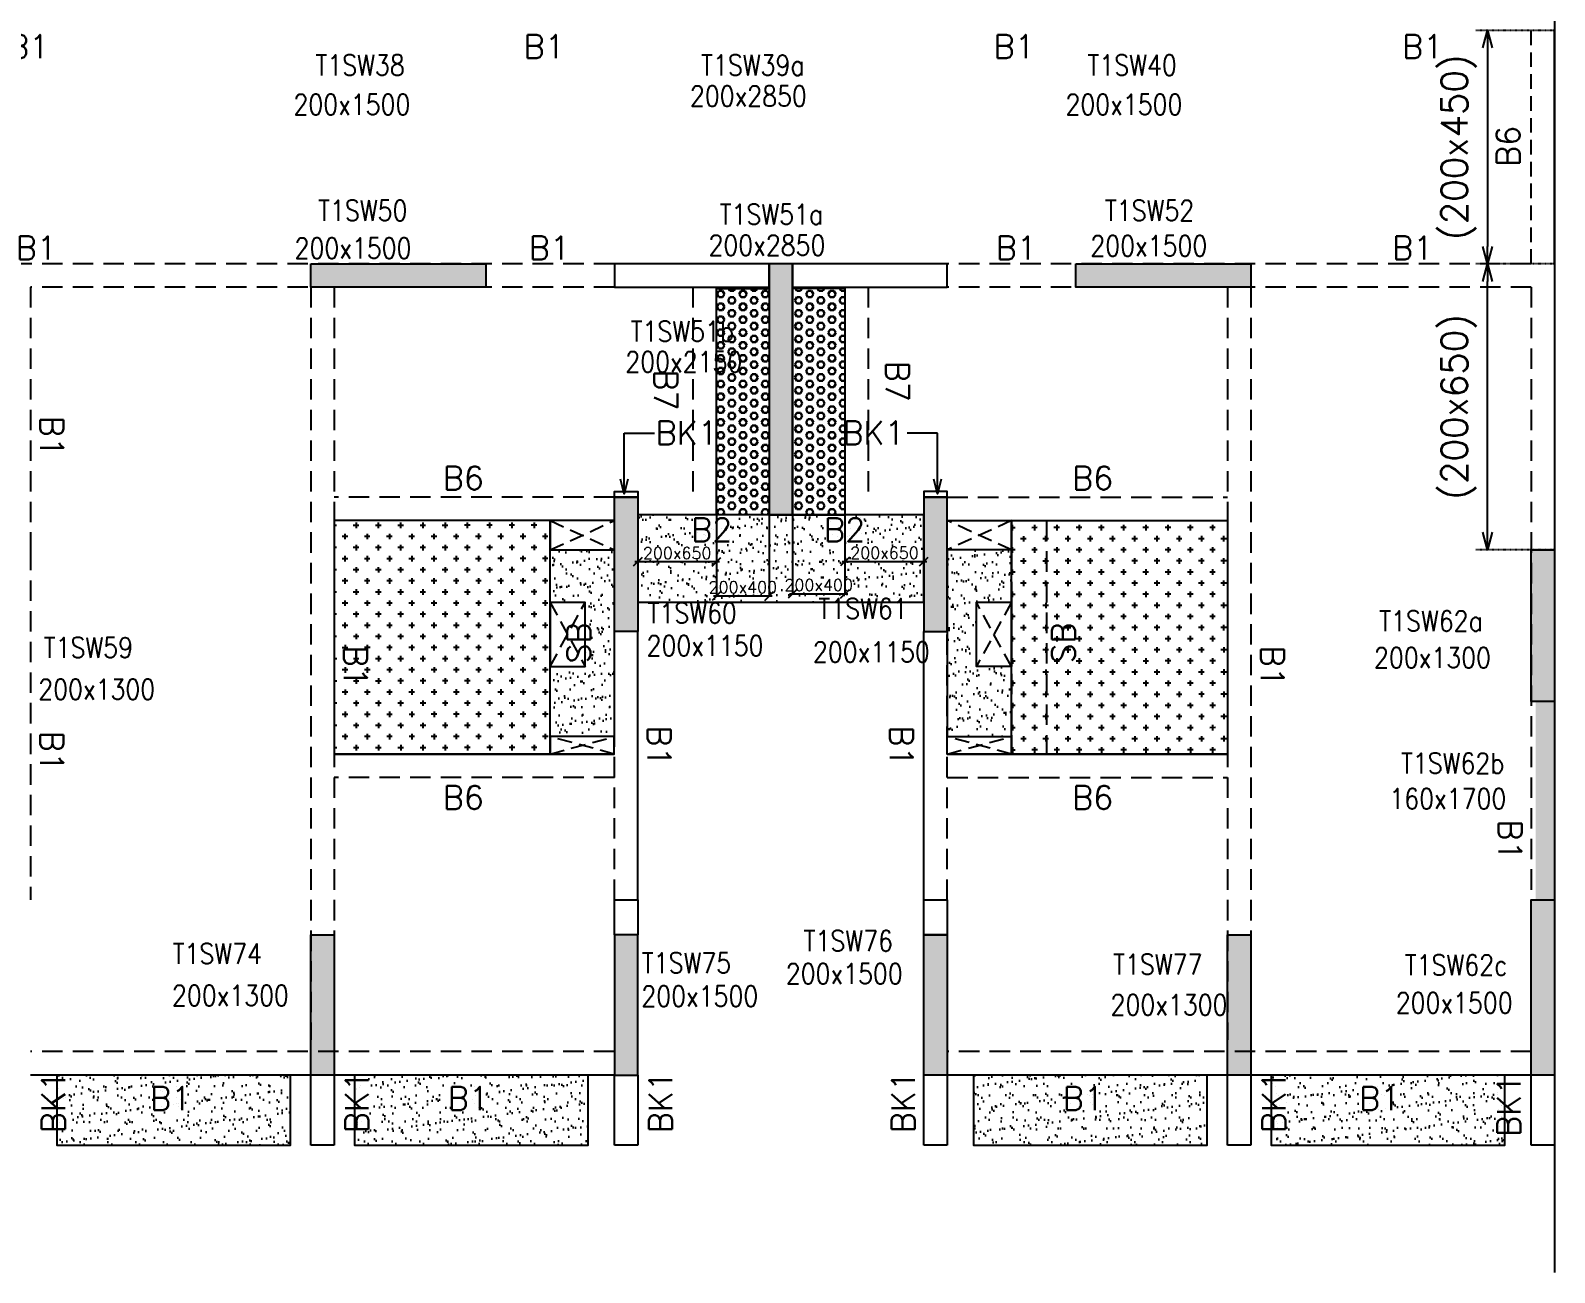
# Model space of a CAD drawing. Header units: millimetres. Extents: x 1078357 to 2594950, y -5122486 to -4636555.
# Drawn here: x 1614958 to 1628009, y -4670089 to -4659446 of the extents above; entities that cross this region are included whole.
import ezdxf

# ---------------------------------------------------------------- set-up
doc = ezdxf.new("R2010")
doc.units = ezdxf.units.MM
doc.header["$PDMODE"] = 35
for name, pattern in [('CONTINOUS', [0]), ('DOT', [0.25, 0, -0.25]), ('HIDDEN', [0.375, 0.25, -0.125]), ('New Retail block$0$CONTINOUS', [0])]:
    doc.linetypes.add(name, pattern=pattern)
doc.layers.get('0').update_dxf_attribs({"lineweight": 0})
doc.layers.get('Defpoints').update_dxf_attribs({"lineweight": 0})
for name, color, linetype, lineweight in [('A-_ANOTDIMA_D-', 6, 'Continuous', 13), ('COL. NO.', 30, 'Continuous', 25), ('COL. SIZE', 7, 'Continuous', 25), ('DIM', 9, 'Continuous', 25), ('HATCH', 8, 'Continuous', 30)]:
    doc.layers.add(name, color=color, linetype=linetype, lineweight=lineweight)
for name, color, linetype in [('B-200x325', 201, 'HIDDEN'), ('DROP SLAB', 8, 'Continuous'), ('EXPANSION JOINT', 10, 'HIDDEN'), ('NON STR. RCC WALL', 6, 'Continuous'), ('S-BEAM', 3, 'HIDDEN'), ('S-BEAM NO.', 6, 'Continuous'), ('S-COLUMN', 1, 'Continuous'), ('S-CUTOUT', 8, 'HIDDEN'), ('S-DIM', 2, 'Continuous'), ('S-SLAB-PROJECTION', 54, 'New Retail block$0$CONTINOUS'), ('SLAB FOLD', 8, 'Continuous')]:
    doc.layers.add(name, color=color, linetype=linetype)
doc.styles.add('Roman', font='romans')
doc.styles.add('ROMANS', font='romans.shx', dxfattribs={"width": 0.85})
doc.dimstyles.new('HARESH', dxfattribs={"dimtxt": 150, "dimasz": 75, "dimexe": 0, "dimexo": 0, "dimgap": 25, "dimtad": 1, "dimdec": 0, "dimdsep": 46, "dimtxsty": 'Roman', "dimblk": 'OBLIQUE', "dimcen": 225, "dimdle": 25, "dimclrd": 2, "dimclre": 2, "dimclrt": 7, "dimadec": 8, "dimazin": 1, "dimtfac": 1, "dimtdec": 0, "dimtmove": 0, "dimatfit": 0, "dimfxl": 1, "dimlwd": -1, "dimlwe": -1, "dimarcsym": 0})
pattern_1 = [(180, (488933.74, 213528.074), (-7e-15, -54.99261315), [31.75, -63.5]), (300, (488933.74, 213528.074), (47.625, 27.4963066), [31.75, -63.5]), (240, (488901.99, 213528.074), (47.625, -27.4963066), [31.75, -63.5])]

# ---------------------------------------------------------------- blocks, each defined once
blk = doc.blocks.new('_Oblique')
at = {"color": 0, "linetype": 'ByBlock', "lineweight": -2}
blk.add_line((-0.5, -0.5), (0.5, 0.5), dxfattribs=at)
blk = doc.blocks.new('*D1417')
at = {"layer": 'Defpoints', "color": 0, "ltscale": 700, "transparency": 16777216}
for p in [(1620833, -4663597, 0), (1621283, -4663597, 0), (1620833, -4664292)]:
    blk.add_point(p, dxfattribs=at)
at = {"layer": 'DIM', "color": 2, "ltscale": 700, "transparency": 16777216}
for p, q in [((1620833, -4663597), (1620833, -4664292)), ((1621283, -4663597), (1621283, -4664292)), ((1621308, -4664292), (1620808, -4664292))]:
    blk.add_line(p, q, dxfattribs=at)
at = {"layer": 'DIM', "color": 2, "ltscale": 700, "transparency": 16777216, "xscale": 75, "yscale": 75, "zscale": 75, "rotation": 180}
blk.add_blockref('_Oblique', (1620833, -4664292), dxfattribs=at)
at = {"layer": 'DIM', "color": 2, "ltscale": 700, "transparency": 16777216, "xscale": 75, "yscale": 75, "zscale": 75}
blk.add_blockref('_Oblique', (1621283, -4664292), dxfattribs=at)
at = {"layer": 'DIM', "color": 7, "ltscale": 700, "transparency": 16777216, "insert": (1621058, -4664217), "char_height": 150, "attachment_point": 5, "style": 'Roman'}
blk.add_mtext('{\\H0.666667x;200x400}', dxfattribs=at)
blk = doc.blocks.new('*D1418')
at = {"layer": 'Defpoints', "color": 0, "ltscale": 700, "transparency": 16777216}
for p in [(1620158, -4663597, 0), (1620833, -4663597, 0), (1620158, -4663999)]:
    blk.add_point(p, dxfattribs=at)
at = {"layer": 'DIM', "color": 2, "ltscale": 700, "transparency": 16777216}
for p, q in [((1620158, -4663597), (1620158, -4663999)), ((1620833, -4663597), (1620833, -4663999)), ((1620858, -4663999), (1620133, -4663999))]:
    blk.add_line(p, q, dxfattribs=at)
at = {"layer": 'DIM', "color": 2, "ltscale": 700, "transparency": 16777216, "xscale": 75, "yscale": 75, "zscale": 75, "rotation": 180}
blk.add_blockref('_Oblique', (1620158, -4663999), dxfattribs=at)
at = {"layer": 'DIM', "color": 2, "ltscale": 700, "transparency": 16777216, "xscale": 75, "yscale": 75, "zscale": 75}
blk.add_blockref('_Oblique', (1620833, -4663999), dxfattribs=at)
at = {"layer": 'DIM', "color": 7, "ltscale": 700, "transparency": 16777216, "insert": (1620496, -4663924), "char_height": 150, "attachment_point": 5, "style": 'Roman'}
blk.add_mtext('{\\H0.666667x;200x650}', dxfattribs=at)
blk = doc.blocks.new('*D1419')
at = {"layer": 'Defpoints', "color": 0, "ltscale": 700, "transparency": 16777216}
for p in [(1621483, -4663597, 0), (1621933, -4663597, 0), (1621933, -4664273)]:
    blk.add_point(p, dxfattribs=at)
at = {"layer": 'DIM', "color": 2, "ltscale": 700, "transparency": 16777216}
for p, q in [((1621483, -4663597), (1621483, -4664273)), ((1621933, -4663597), (1621933, -4664273)), ((1621458, -4664273), (1621958, -4664273))]:
    blk.add_line(p, q, dxfattribs=at)
at = {"layer": 'DIM', "color": 2, "ltscale": 700, "transparency": 16777216, "xscale": 75, "yscale": 75, "zscale": 75, "rotation": 180}
blk.add_blockref('_Oblique', (1621483, -4664273), dxfattribs=at)
at = {"layer": 'DIM', "color": 2, "ltscale": 700, "transparency": 16777216, "xscale": 75, "yscale": 75, "zscale": 75}
blk.add_blockref('_Oblique', (1621933, -4664273), dxfattribs=at)
at = {"layer": 'DIM', "color": 7, "ltscale": 700, "transparency": 16777216, "insert": (1621708, -4664198), "char_height": 150, "attachment_point": 5, "style": 'Roman'}
blk.add_mtext('{\\H0.666667x;200x400}', dxfattribs=at)
blk = doc.blocks.new('*D1420')
at = {"layer": 'Defpoints', "color": 0, "ltscale": 700, "transparency": 16777216}
for p in [(1621933, -4663597, 0), (1622608, -4663597, 0), (1622608, -4663997)]:
    blk.add_point(p, dxfattribs=at)
at = {"layer": 'DIM', "color": 2, "ltscale": 700, "transparency": 16777216}
for p, q in [((1621933, -4663597), (1621933, -4663997)), ((1622608, -4663597), (1622608, -4663997)), ((1621908, -4663997), (1622633, -4663997))]:
    blk.add_line(p, q, dxfattribs=at)
at = {"layer": 'DIM', "color": 2, "ltscale": 700, "transparency": 16777216, "xscale": 75, "yscale": 75, "zscale": 75, "rotation": 180}
blk.add_blockref('_Oblique', (1621933, -4663997), dxfattribs=at)
at = {"layer": 'DIM', "color": 2, "ltscale": 700, "transparency": 16777216, "xscale": 75, "yscale": 75, "zscale": 75}
blk.add_blockref('_Oblique', (1622608, -4663997), dxfattribs=at)
at = {"layer": 'DIM', "color": 7, "ltscale": 700, "transparency": 16777216, "insert": (1622271, -4663922), "char_height": 150, "attachment_point": 5, "style": 'Roman'}
blk.add_mtext('{\\H0.666667x;200x650}', dxfattribs=at)
blk = doc.blocks.new('_Open30')
at = {"color": 0, "linetype": 'ByBlock', "lineweight": -2}
for p, q in [((-1, 0.268), (0, 0)), ((0, 0), (-1, -0.268)), ((0, 0), (-1, 0))]:
    blk.add_line(p, q, dxfattribs=at)
blk = doc.blocks.new('*D1594')
at = {"layer": 'Defpoints', "color": 0, "linetype": 'CONTINOUS', "ltscale": 0.5, "transparency": 16777216}
for p in [(1627434, -4661446), (1628009, -4661446, 0), (1628009, -4663896, 0)]:
    blk.add_point(p, dxfattribs=at)
at = {"layer": 'S-DIM', "color": 2, "linetype": 'DOT', "ltscale": 0.5, "transparency": 16777216}
for p, q in [((1628009, -4661446), (1627334, -4661446)), ((1628009, -4663896), (1627334, -4663896))]:
    blk.add_line(p, q, dxfattribs=at)
at = {"layer": 'S-DIM', "color": 2, "linetype": 'CONTINOUS', "ltscale": 0.5, "transparency": 16777216}
blk.add_line((1627434, -4663746), (1627434, -4661596), dxfattribs=at)
at = {"layer": 'S-DIM', "color": 2, "linetype": 'CONTINOUS', "ltscale": 0.5, "transparency": 16777216, "xscale": 150, "yscale": 150, "zscale": 150}
for p, rotation in [((1627434, -4661446), 90), ((1627434, -4663896), 270)]:
    blk.add_blockref('_Open30', p, dxfattribs=dict(at, rotation=rotation))
at = {"layer": 'S-DIM', "color": 7, "linetype": 'CONTINOUS', "ltscale": 0.5, "transparency": 16777216, "insert": (1627188, -4662671), "char_height": 225, "attachment_point": 5, "rotation": 90, "style": 'Roman'}
blk.add_mtext('(200x650)', dxfattribs=at)
blk = doc.blocks.new('*D1595')
at = {"layer": 'Defpoints', "color": 0, "linetype": 'CONTINOUS', "ltscale": 0.5, "transparency": 16777216}
for p in [(1628009, -4659446, 0), (1627434, -4661446), (1628009, -4661446, 0)]:
    blk.add_point(p, dxfattribs=at)
at = {"layer": 'S-DIM', "color": 2, "linetype": 'DOT', "ltscale": 0.5, "transparency": 16777216}
for p, q in [((1628009, -4659446), (1627334, -4659446)), ((1628009, -4661446), (1627334, -4661446))]:
    blk.add_line(p, q, dxfattribs=at)
at = {"layer": 'S-DIM', "color": 2, "linetype": 'CONTINOUS', "ltscale": 0.5, "transparency": 16777216}
blk.add_line((1627434, -4659596), (1627434, -4661296), dxfattribs=at)
at = {"layer": 'S-DIM', "color": 2, "linetype": 'CONTINOUS', "ltscale": 0.5, "transparency": 16777216, "xscale": 150, "yscale": 150, "zscale": 150}
for p, rotation in [((1627434, -4659446), 90), ((1627434, -4661446), 270)]:
    blk.add_blockref('_Open30', p, dxfattribs=dict(at, rotation=rotation))
at = {"layer": 'S-DIM', "color": 7, "linetype": 'CONTINOUS', "ltscale": 0.5, "transparency": 16777216, "insert": (1627188, -4660446), "char_height": 225, "attachment_point": 5, "rotation": 90, "style": 'Roman'}
blk.add_mtext('(200x450)', dxfattribs=at)
blk = doc.blocks.new('G$CD63B60BD')
at = {"layer": 'COL. NO.', "linetype": 'Continuous', "style": 'ROMANS', "width": 0.85}
for s, p in [('T1SW38', (33940, 8565, -320)), ('T1SW39a', (37242, 8565, -320)), ('T1SW40', (40551, 8565, -320)), ('T1SW50', (33963, 7320, -320)), ('T1SW51a', (37401, 7287, -320)), ('T1SW52', (40700, 7320, -320)), ('T1SW51b', (36639, 6284, -320)), ('T1SW60', (36784, 3871, -320)), ('T1SW61', (38246, 3908, -320)), ('T1SW62a', (43049, 3802, -320)), ('T1SW59', (31613, 3575, -320)), ('T1SW62b', (43235, 2584, -320)), ('T1SW76', (38120, 1062, -320)), ('T1SW74', (32717, 952, -320)), ('T1SW75', (36735, 873, -320)), ('T1SW77', (40770, 861, -320)), ('T1SW62c', (43268, 854, -323))]:
    blk.add_text(s, height=175, dxfattribs=at).set_placement(p)
at = {"layer": 'COL. SIZE', "linetype": 'Continuous', "style": 'ROMANS', "width": 0.85}
for s, p in [('200x1500', (33752, 8228, -320)), ('200x2850', (37147, 8300, -320)), ('200x1500', (40363, 8228, -320)), ('200x2850', (37306, 7022, -320)), ('200x1500', (40576, 7017, -320)), ('200x1500', (33762, 6997, -320)), ('200x2150', (36594, 6023, -320)), ('200x1150', (36776, 3591, -320)), ('200x1150', (38200, 3537, -320)), ('200x1300', (43005, 3488, -320)), ('200x1300', (31567, 3217, -320)), ('160x1700', (43136, 2280, -320)), ('200x1500', (37968, 780, -320)), ('200x1300', (32712, 594, -320)), ('200x1500', (36731, 588, -320)), ('200x1300', (40749, 514, -320)), ('200x1500', (43191, 531, -323))]:
    blk.add_text(s, height=175, dxfattribs=at).set_placement(p)

msp = doc.modelspace()

# ---------------------------------------------------------------- hatches: boundary and pattern name
at = {"layer": 'DROP SLAB'}
h = msp.add_hatch(dxfattribs=at)
h.set_pattern_fill('CROSS', color=8, scale=15, angle=0.03079)
h.set_pattern_definition([(180.03079016, (-8264306.73, 37489325.415), (-95.19879988, -95.30117261), [47.625, -142.875]), (270.03079016, (-8264330.55, 37489349.215), (95.30117261, -95.19879988), [47.625, -142.875])])
h.paths.add_polyline_path([(1619408.2, -4663646.2), (1617558.3, -4663646.2), (1617558.3, -4665646), (1619408.2, -4665646)])
h = msp.add_hatch(dxfattribs=at)
h.set_pattern_fill('CROSS', color=8, scale=15, angle=0.03079)
h.set_pattern_definition([(180.03079016, (-7167082.01, 32805306.23), (-95.19879988, -95.30117261), [47.625, -142.875]), (270.03079016, (-7167105.84, 32805330.03), (95.30117261, -95.19879988), [47.625, -142.875])])
h.paths.add_polyline_path([(1623358.2, -4663646.2), (1625208.3, -4663646.2), (1625208.3, -4665646), (1623358.2, -4665646)])
at = {"layer": 'HATCH', "ltscale": 1000}
h = msp.add_hatch(dxfattribs=at)
h.set_pattern_fill('HEX', color=8, scale=10, angle=180)
h.set_pattern_definition(pattern_1)
h.paths.add_polyline_path([(1621283.5, -4661656.7), (1620833.4, -4661656.7), (1620833.4, -4663596.1), (1621283.5, -4663596.1)])
h = msp.add_hatch(dxfattribs=at)
h.set_pattern_fill('HEX', color=8, scale=10, angle=180)
h.set_pattern_definition(pattern_1)
h.paths.add_polyline_path([(1621483.8, -4661656.7), (1621933.8, -4661656.7), (1621933.8, -4663596.1), (1621483.8, -4663596.1)])
at = {"layer": 'HATCH'}
h = msp.add_hatch(dxfattribs=at)
h.set_pattern_fill('AR-SAND', color=8, scale=3, angle=179.97015)
h.set_pattern_definition([(37.47015413, (-3464274.46, 18703112.48), (-4.72361136, 146.8264517), [0, -115.824, 0, -129.54, 0, -123.825]), (7.4701541, (-3464274.46, 18703112.48), (134.9689868, 214.9772528), [0, -62.484, 0, -104.394, 0, -40.005]), (327.4701541, (-3464368.18, 18703112.53), (237.2979035, 0.3075449), [0, -38.1, 0, -137.16, 0, -179.07]), (317.4701541, (-3464368.18, 18703112.53), (229.1017424, 66.759465), [0, -19.05, 0, -89.916, 0, -102.87])])
h.paths.add_polyline_path([(1622608.5, -4663596.1), (1620158.5, -4663596.1), (1620158.5, -4664196.1), (1622608.5, -4664196.1)])
h = msp.add_hatch(dxfattribs=at)
h.set_pattern_fill('AR-SAND', color=8, scale=3, angle=179.97015)
h.set_pattern_definition([(37.47015413, (-3464274.37, 18703112.48), (-4.72361136, 146.8264517), [0, -115.824, 0, -129.54, 0, -123.825]), (7.4701541, (-3464274.37, 18703112.48), (134.9689868, 214.9772528), [0, -62.484, 0, -104.394, 0, -40.005]), (327.4701541, (-3464368.1, 18703112.53), (237.2979035, 0.3075449), [0, -38.1, 0, -137.16, 0, -179.07]), (317.4701541, (-3464368.1, 18703112.53), (229.1017424, 66.759465), [0, -19.05, 0, -89.916, 0, -102.87])])
h.paths.add_polyline_path([(1622608.6, -4663596.1), (1620158.6, -4663596.1), (1620158.6, -4664346.1), (1622608.6, -4664346.1)])
h = msp.add_hatch(dxfattribs=at)
h.set_pattern_fill('AR-SAND', color=8, scale=3, angle=359.97015)
h.set_pattern_definition([(37.47015413, (-4585435.56, 23611079.41), (-4.72361136, 146.8264517), [0, -115.824, 0, -129.54, 0, -123.825]), (7.4701541, (-4585435.56, 23611079.41), (134.9689868, 214.9772528), [0, -62.484, 0, -104.394, 0, -40.005]), (327.47015413, (-4585529.28, 23611079.46), (237.29790347, 0.3075449), [0, -38.1, 0, -137.16, 0, -179.07]), (317.4701541, (-4585529.28, 23611079.46), (229.1017424, 66.759465), [0, -19.05, 0, -89.916, 0, -102.87])])
h.paths.add_polyline_path([(1619957.6, -4665496.2), (1619407.6, -4665496.2), (1619407.6, -4664896.1), (1619707.5, -4664896.1), (1619707.5, -4664346.2), (1619407.6, -4664346.2), (1619407.6, -4663896.2), (1619957.5, -4663896.2)])
h = msp.add_hatch(dxfattribs=at)
h.set_pattern_fill('AR-SAND', color=8, scale=3, angle=180.02985)
h.set_pattern_definition([(37.47015413, (-4585434.78, 23611079.34), (-4.72361136, 146.8264517), [0, -115.824, 0, -129.54, 0, -123.825]), (7.4701541, (-4585434.78, 23611079.34), (134.9689868, 214.9772528), [0, -62.484, 0, -104.394, 0, -40.005]), (327.47015413, (-4585528.51, 23611079.39), (237.29790347, 0.3075449), [0, -38.1, 0, -137.16, 0, -179.07]), (317.4701541, (-4585528.5, 23611079.39), (229.1017424, 66.759465), [0, -19.05, 0, -89.916, 0, -102.87])])
h.paths.add_polyline_path([(1622808.3, -4665496.1), (1623358.3, -4665496.1), (1623358.3, -4664896.1), (1623058.3, -4664896.1), (1623058.3, -4664346.1), (1623358.3, -4664346.2), (1623358.3, -4663896.1), (1622808.3, -4663896.1)])
h = msp.add_hatch(dxfattribs=at)
h.set_pattern_fill('AR-SAND', color=8, scale=3, angle=179.97015)
h.set_pattern_definition([(37.47015413, (-3462949.46, 18703112.49), (-4.72361136, 146.8264517), [0, -115.824, 0, -129.54, 0, -123.825]), (7.4701541, (-3462949.46, 18703112.49), (134.9689868, 214.9772528), [0, -62.484, 0, -104.394, 0, -40.005]), (327.4701541, (-3463043.18, 18703112.54), (237.2979035, 0.3075449), [0, -38.1, 0, -137.16, 0, -179.07]), (317.4701541, (-3463043.18, 18703112.54), (229.1017424, 66.759465), [0, -19.05, 0, -89.916, 0, -102.87])])
h.paths.add_polyline_path([(1617183.5, -4668396.1), (1615183.5, -4668396.1), (1615183.5, -4668996.1), (1617183.5, -4668996.1)])
h = msp.add_hatch(dxfattribs=at)
h.set_pattern_fill('AR-SAND', color=8, scale=3, angle=179.97015)
h.set_pattern_definition([(37.47015413, (-3465499.46, 18703112.49), (-4.72361136, 146.8264517), [0, -115.824, 0, -129.54, 0, -123.825]), (7.4701541, (-3465499.46, 18703112.49), (134.9689868, 214.9772528), [0, -62.484, 0, -104.394, 0, -40.005]), (327.4701541, (-3465593.18, 18703112.54), (237.2979035, 0.3075449), [0, -38.1, 0, -137.16, 0, -179.07]), (317.4701541, (-3465593.18, 18703112.54), (229.1017424, 66.759465), [0, -19.05, 0, -89.916, 0, -102.87])])
h.paths.add_polyline_path([(1619733.5, -4668396.1), (1617733.5, -4668396.1), (1617733.5, -4668996.1), (1619733.5, -4668996.1)])
h = msp.add_hatch(dxfattribs=at)
h.set_pattern_fill('AR-SAND', color=8, scale=3, angle=179.97015)
h.set_pattern_definition([(37.47015413, (-3470799.46, 18703112.49), (-4.72361136, 146.8264517), [0, -115.824, 0, -129.54, 0, -123.825]), (7.4701541, (-3470799.46, 18703112.49), (134.9689868, 214.9772528), [0, -62.484, 0, -104.394, 0, -40.005]), (327.4701541, (-3470893.18, 18703112.54), (237.2979035, 0.3075449), [0, -38.1, 0, -137.16, 0, -179.07]), (317.4701541, (-3470893.18, 18703112.54), (229.1017424, 66.759465), [0, -19.05, 0, -89.916, 0, -102.87])])
h.paths.add_polyline_path([(1625033.5, -4668396.1), (1623033.5, -4668396.1), (1623033.5, -4668996.1), (1625033.5, -4668996.1)])
h = msp.add_hatch(dxfattribs=at)
h.set_pattern_fill('AR-SAND', color=8, scale=3, angle=179.97015)
h.set_pattern_definition([(37.47015413, (-3473349.46, 18703112.49), (-4.72361136, 146.8264517), [0, -115.824, 0, -129.54, 0, -123.825]), (7.4701541, (-3473349.46, 18703112.49), (134.9689868, 214.9772528), [0, -62.484, 0, -104.394, 0, -40.005]), (327.4701541, (-3473443.18, 18703112.54), (237.2979035, 0.3075449), [0, -38.1, 0, -137.16, 0, -179.07]), (317.4701541, (-3473443.18, 18703112.54), (229.1017424, 66.759465), [0, -19.05, 0, -89.916, 0, -102.87])])
h.paths.add_polyline_path([(1627583.5, -4668396.1), (1625583.5, -4668396.1), (1625583.5, -4668996.1), (1627583.5, -4668996.1)])
at = {"layer": 'S-COLUMN', "lineweight": 25}
h = msp.add_hatch(color=1, dxfattribs=at)
h.dxf.hatch_style = 1
h.paths.add_polyline_path([(1617358.3, -4661446.1), (1618858.3, -4661446.1), (1618858.3, -4661646.1), (1617358.3, -4661646.1)])
h = msp.add_hatch(color=1, dxfattribs=at)
h.dxf.hatch_style = 1
h.paths.add_polyline_path([(1621283.3, -4663596.1), (1621483.3, -4663596.1), (1621483.3, -4661446.1), (1621283.3, -4661446.1)])
h = msp.add_hatch(color=1, dxfattribs=at)
h.dxf.hatch_style = 1
h.paths.add_polyline_path([(1623908.3, -4661446.1), (1625408.3, -4661446.1), (1625408.3, -4661646.1), (1623908.3, -4661646.1)])
at = {"layer": 'S-COLUMN', "lineweight": 25, "extrusion": (-1.00316e-06, -1.91639e-11, 1)}
h = msp.add_hatch(color=1, dxfattribs=at)
h.dxf.hatch_style = 1
h.paths.add_polyline_path([(1619958.3, -4663446.1), (1620158.3, -4663446.1), (1620158.3, -4664596.1), (1619958.3, -4664596.1)])
at = {"layer": 'S-COLUMN', "lineweight": 25}
h = msp.add_hatch(color=1, dxfattribs=at)
h.dxf.hatch_style = 1
h.paths.add_polyline_path([(1622808.3, -4663446.2), (1622608.3, -4663446.2), (1622608.3, -4664596.2), (1622808.3, -4664596.2)])
h = msp.add_hatch(color=1, dxfattribs=at)
h.dxf.hatch_style = 1
h.paths.add_polyline_path([(1627808.3, -4663896.1), (1628008.3, -4663896.1), (1628008.3, -4665196.1), (1627808.3, -4665196.1)])
at = {"layer": 'S-COLUMN', "lineweight": 25, "extrusion": (1.00316e-06, -2.11765e-11, 1)}
h = msp.add_hatch(color=1, dxfattribs=at)
h.dxf.hatch_style = 1
h.paths.add_polyline_path([(1628008.3, -4666896.2), (1627848.3, -4666896.2), (1627848.3, -4665196.1), (1628008.3, -4665196.1)])
at = {"layer": 'S-COLUMN', "lineweight": 25}
h = msp.add_hatch(color=1, dxfattribs=at)
h.dxf.hatch_style = 1
h.paths.add_polyline_path([(1628008.3, -4668396.2), (1627808.3, -4668396.2), (1627808.3, -4666896.1), (1628008.3, -4666896.1)])
h = msp.add_hatch(color=1, dxfattribs=at)
h.dxf.hatch_style = 1
h.paths.add_polyline_path([(1617558.3, -4667196.1), (1617558.3, -4668396.1), (1617358.3, -4668396.1), (1617358.3, -4667196.1)])
at = {"layer": 'S-COLUMN', "lineweight": 25, "extrusion": (-1.00316e-06, -1.91639e-11, 1)}
h = msp.add_hatch(color=1, dxfattribs=at)
h.dxf.hatch_style = 1
h.paths.add_polyline_path([(1619958.3, -4668396.1), (1620158.3, -4668396.1), (1620158.3, -4667196.1), (1619958.3, -4667196.1)])
at = {"layer": 'S-COLUMN', "lineweight": 25}
h = msp.add_hatch(color=1, dxfattribs=at)
h.dxf.hatch_style = 1
h.paths.add_polyline_path([(1622808.3, -4667196.1), (1622808.3, -4668396.2), (1622608.3, -4668396.2), (1622608.3, -4667196.1)])
h = msp.add_hatch(color=1, dxfattribs=at)
h.dxf.hatch_style = 1
h.paths.add_polyline_path([(1625408.3, -4667196.1), (1625408.3, -4668396.2), (1625208.3, -4668396.2), (1625208.3, -4667196.1)])

# ---------------------------------------------------------------- linework, layer by layer
at = {"layer": 'DROP SLAB', "color": 3, "linetype": 'CONTINOUS', "ltscale": 500, "elevation": 0}
for points in [[(1619408.2, -4663646.2), (1617558.3, -4663646.2), (1617558.3, -4665646), (1619408.2, -4665646)], [(1619408.3, -4663896.1), (1619958.1, -4663896.1), (1619958.1, -4663646.1), (1619408.3, -4663646.1)], [(1623358.3, -4663896.1), (1622808.5, -4663896.1), (1622808.5, -4663646.1), (1623358.3, -4663646.1)], [(1623358.2, -4663646.2), (1625208.3, -4663646.2), (1625208.3, -4665646), (1623358.2, -4665646)], [(1619408.2, -4664896.2), (1619708.2, -4664896.2), (1619708.2, -4664346.2), (1619408.2, -4664346.2)], [(1623358.3, -4664896.1), (1623058.3, -4664896.1), (1623058.3, -4664346.1), (1623358.3, -4664346.1)], [(1619407.8, -4665645.9), (1619957.8, -4665645.9), (1619957.8, -4665496.1), (1619407.8, -4665496.1)], [(1623358.3, -4665645.9), (1622808.3, -4665645.9), (1622808.3, -4665496.1), (1623358.3, -4665496.1)]]:
    msp.add_lwpolyline(points, close=True, dxfattribs=at)
at = {"layer": 'EXPANSION JOINT'}
msp.add_line((1628008.5, -4649756.1, 0), (1628008.5, -4670088.7, 0), dxfattribs=at)
msp.add_line((1628008.5, -4649756.1, 0), (1628008.5, -4670088.7, 0), dxfattribs=at)
at = {"layer": 'NON STR. RCC WALL', "elevation": 0}
for points in [[(1621283.3, -4661446.7), (1619958.3, -4661446.4), (1619958.3, -4661645.9), (1621283.3, -4661646.2)], [(1622808.3, -4661446.7), (1621483.3, -4661446.4), (1621483.3, -4661645.9), (1622808.3, -4661646.2)], [(1620158.2, -4666896.1), (1620158.2, -4667196.1), (1619958.3, -4667196.1), (1619958.3, -4666896.1)], [(1622808.2, -4666896.1), (1622808.2, -4667196.1), (1622608.3, -4667196.1), (1622608.3, -4666896.1)]]:
    msp.add_lwpolyline(points, close=True, dxfattribs=at)
at = {"layer": 'S-BEAM', "linetype": 'HIDDEN', "ltscale": 500}
msp.add_line((1627808.5, -4661446.2, 0), (1627808.5, -4659446, 0), dxfattribs=at)
at = {"layer": 'S-BEAM', "linetype": 'Continuous', "ltscale": 500}
msp.add_line((1628008.5, -4661446.1, 0), (1628008.5, -4659446.1, 0), dxfattribs=at)
at = {"layer": 'S-BEAM', "linetype": 'HIDDEN', "ltscale": 700}
for p, q in [((1619958.5, -4661446.2, 0), (1609101.9, -4661446.2, 0)), ((1627808.5, -4661446.2, 0), (1622808.5, -4661446.2, 0)), ((1614958.5, -4661646.2, 0), (1614958.5, -4663896.1, 0)), ((1619958.5, -4661646.2, 0), (1614958.5, -4661646.2, 0)), ((1617358.5, -4661646.2, 0), (1617358.5, -4668096.1, 0)), ((1617558.5, -4661646.2, 0), (1617558.5, -4668096.1, 0)), ((1627808.5, -4661646.2, 0), (1622808.5, -4661646.2, 0)), ((1625208.5, -4661646.2, 0), (1625208.5, -4668096.1, 0)), ((1625408.5, -4661646.2, 0), (1625408.5, -4668096.1, 0)), ((1627808.5, -4661646.2, 0), (1627808.5, -4666896.1, 0)), ((1623358.3, -4663646.4, 0), (1623358.3, -4665646.2, 0)), ((1623658.3, -4663646.4, 0), (1623658.3, -4665646.2, 0)), ((1614958.5, -4663896.1, 0), (1614958.5, -4666896.1, 0)), ((1619958.5, -4666896.1, 0), (1619958.5, -4664596.1, 0)), ((1622808.5, -4666896.1, 0), (1622808.5, -4664596.1, 0)), ((1619958.5, -4668196.1, 0), (1614958.5, -4668196.1, 0)), ((1627808.5, -4668196.1, 0), (1622808.5, -4668196.1, 0))]:
    msp.add_line(p, q, dxfattribs=at)
at = {"layer": 'S-BEAM', "linetype": 'CONTINOUS', "ltscale": 700}
for p, q in [((1628008.5, -4661446.2, 0), (1628008.5, -4666896.1, 0)), ((1620158.5, -4666896.1, 0), (1620158.5, -4664596.1, 0)), ((1622608.5, -4666896.1, 0), (1622608.5, -4664596.1, 0)), ((1619958.5, -4668396.1, 0), (1614958.5, -4668396.1, 0)), ((1617358.3, -4668996.1, 0), (1617358.3, -4668396.1, 0)), ((1617558.3, -4668396.1, 0), (1617558.3, -4668996.1, 0)), ((1619958.3, -4668996.1, 0), (1619958.3, -4668396.1, 0)), ((1620158.3, -4668396.1, 0), (1620158.3, -4668996.1, 0)), ((1622608.3, -4668996.1, 0), (1622608.3, -4668396.1, 0)), ((1622808.3, -4668396.1, 0), (1622808.3, -4668996.1, 0)), ((1627808.5, -4668396.1, 0), (1622808.5, -4668396.1, 0)), ((1625208.3, -4668996.1, 0), (1625208.3, -4668396.1, 0)), ((1625408.3, -4668396.1, 0), (1625408.3, -4668996.1, 0)), ((1627808.3, -4668996.1, 0), (1627808.3, -4668396.1, 0)), ((1628008.3, -4668396.1, 0), (1628008.3, -4668996.1, 0)), ((1617558.3, -4668996.1, 0), (1617358.3, -4668996.1, 0)), ((1620158.3, -4668996.1, 0), (1619958.3, -4668996.1, 0)), ((1622808.3, -4668996.1, 0), (1622608.3, -4668996.1, 0)), ((1625408.3, -4668996.1, 0), (1625208.3, -4668996.1, 0)), ((1628008.3, -4668996.1, 0), (1627808.3, -4668996.1, 0))]:
    msp.add_line(p, q, dxfattribs=at)
at = {"layer": 'S-BEAM', "ltscale": 700}
for p, q in [((1620633.3, -4663396.2, 0), (1620633.3, -4661646.2, 0)), ((1622133.6, -4663396.2, 0), (1622133.6, -4661646.2, 0)), ((1619958.3, -4663446.1, 0), (1617558.5, -4663446.2, 0)), ((1622808.6, -4663446.2, 0), (1625208.4, -4663446.2, 0)), ((1619958.5, -4665845.9, 0), (1617558.5, -4665846, 0)), ((1622808.4, -4665846, 0), (1625208.4, -4665846, 0))]:
    msp.add_line(p, q, dxfattribs=at)
at = {"layer": 'S-BEAM', "linetype": 'Continuous', "ltscale": 700}
for p, q in [((1620833.3, -4663396.2, 0), (1620833.3, -4661656.9, 0)), ((1621933.6, -4663396.2, 0), (1621933.6, -4661656.9, 0)), ((1619958.3, -4663646.1, 0), (1617558.5, -4663646.2, 0)), ((1622808.6, -4663646.2, 0), (1625208.4, -4663646.2, 0)), ((1619958.5, -4665645.9, 0), (1617558.5, -4665646, 0)), ((1622808.4, -4665646, 0), (1625208.4, -4665646, 0))]:
    msp.add_line(p, q, dxfattribs=at)
at = {"layer": 'S-BEAM', "linetype": 'Continuous', "ltscale": 700, "elevation": 0}
for points in [[(1620158.6, -4663446.2), (1619958.6, -4663446.2), (1619958.6, -4663396), (1620158.6, -4663396)], [(1622608.5, -4663446.2), (1622808.6, -4663446.2), (1622808.6, -4663396), (1622608.5, -4663396)]]:
    msp.add_lwpolyline(points, close=True, dxfattribs=at)
at = {"layer": 'S-COLUMN', "color": 1, "lineweight": 25, "elevation": 0}
for points in [[(1617358.3, -4661446.1), (1618858.3, -4661446.1), (1618858.3, -4661646.1), (1617358.3, -4661646.1)], [(1621283.3, -4663596.1), (1621483.3, -4663596.1), (1621483.3, -4661446.1), (1621283.3, -4661446.1)], [(1623908.3, -4661446.1), (1625408.3, -4661446.1), (1625408.3, -4661646.1), (1623908.3, -4661646.1)], [(1622808.3, -4663446.2), (1622608.3, -4663446.2), (1622608.3, -4664596.2), (1622808.3, -4664596.2)], [(1627808.3, -4663896.1), (1628008.3, -4663896.1), (1628008.3, -4665196.1), (1627808.3, -4665196.1)], [(1628008.3, -4668396.2), (1627808.3, -4668396.2), (1627808.3, -4666896.1), (1628008.3, -4666896.1)], [(1617358.3, -4667196.1), (1617558.3, -4667196.1), (1617558.3, -4668396.1), (1617358.3, -4668396.1)], [(1622808.3, -4668396.2), (1622608.3, -4668396.2), (1622608.3, -4667196.1), (1622808.3, -4667196.1)], [(1625208.3, -4667196.3), (1625408.3, -4667196.3), (1625408.3, -4668396.2), (1625208.3, -4668396.2)]]:
    msp.add_lwpolyline(points, close=True, dxfattribs=at)
at = {"layer": 'S-COLUMN', "color": 1, "lineweight": 25, "extrusion": (-1.00316e-06, -1.91639e-11, 1), "elevation": -1.6}
for points in [[(1619958.3, -4663446.1), (1620158.3, -4663446.1), (1620158.3, -4664596.1), (1619958.3, -4664596.1)], [(1619958.3, -4668396.1), (1620158.3, -4668396.1), (1620158.3, -4667196.1), (1619958.3, -4667196.1)]]:
    msp.add_lwpolyline(points, close=True, dxfattribs=at)
at = {"layer": 'S-CUTOUT', "ltscale": 500}
for p, q in [((1619408.3, -4663896.1), (1619958.1, -4663646.1, 0)), ((1619408.3, -4663646.1, 0), (1619958.3, -4663896.1)), ((1623358.3, -4663646.1, 0), (1622808.3, -4663896.1)), ((1623358.3, -4663896.1), (1622808.5, -4663646.1, 0)), ((1619408.1, -4664896.2, 0), (1619708.2, -4664346.2, 0)), ((1619408.1, -4664346.2, 0), (1619708.2, -4664896.2, 0)), ((1623358.3, -4664896.1), (1623058.3, -4664346.1)), ((1623358.3, -4664346.1), (1623058.3, -4664896.1)), ((1619957.8, -4665646.1, 0), (1619407.8, -4665496.1, 0)), ((1619408.7, -4665645.9, 0), (1619957.8, -4665496.1, 0)), ((1623357.5, -4665645.9, 0), (1622808.3, -4665496.1, 0)), ((1622808.3, -4665646.1), (1623358.3, -4665496.1, 0))]:
    msp.add_line(p, q, dxfattribs=at)
at = {"layer": 'S-SLAB-PROJECTION', "elevation": 0}
for points in [[(1622608.6, -4663596.1), (1620158.6, -4663596.1), (1620158.6, -4664346.1), (1622608.6, -4664346.1)], [(1617183.5, -4668396.1), (1615183.5, -4668396.1), (1615183.5, -4668996.1), (1617183.5, -4668996.1)], [(1619733.5, -4668396.1), (1617733.5, -4668396.1), (1617733.5, -4668996.1), (1619733.5, -4668996.1)], [(1625033.5, -4668396.1), (1623033.5, -4668396.1), (1623033.5, -4668996.1), (1625033.5, -4668996.1)], [(1627583.5, -4668396.1), (1625583.5, -4668396.1), (1625583.5, -4668996.1), (1627583.5, -4668996.1)]]:
    msp.add_lwpolyline(points, close=True, dxfattribs=at)
at = {"layer": 'SLAB FOLD', "color": 8, "ltscale": 1000, "elevation": 0}
for points in [[(1620833.3, -4661656.7), (1621283.3, -4661656.7), (1621283.3, -4663596), (1620833.3, -4663596)], [(1621933.6, -4661656.7), (1621483.5, -4661656.7), (1621483.5, -4663596), (1621933.6, -4663596)]]:
    msp.add_lwpolyline(points, close=True, dxfattribs=at)
for points in [[(1619957.6, -4665496.2), (1619407.6, -4665496.2), (1619407.6, -4664896.1), (1619707.5, -4664896.1), (1619707.5, -4664346.2), (1619407.6, -4664346.2), (1619407.6, -4663896.2), (1619957.5, -4663896.2), (1619957.6, -4665496.2)], [(1622808.3, -4665496.1), (1623358.3, -4665496.1), (1623358.3, -4664896.1), (1623058.3, -4664896.1), (1623058.3, -4664346.1), (1623358.3, -4664346.2), (1623358.3, -4663896.1), (1622808.3, -4663896.1), (1622808.3, -4665496.1)]]:
    msp.add_lwpolyline(points, dxfattribs=at)

# ---------------------------------------------------------------- block references
at = {"layer": 'A-_ANOTDIMA_D-', "color": 2, "ltscale": 700}
msp.add_blockref('G$CD63B60BD', (1583458.3, -4668396.1, 0), dxfattribs=at)

# ---------------------------------------------------------------- texts
at = {"layer": 'B-200x325', "linetype": 'Continuous', "ltscale": 700, "style": 'ROMANS'}
for rotation, p in [(359.99945, (1618488.9, -4663380.9, -2.7)), (0.00134, (1623877.9, -4663381, -2.7)), (359.99945, (1618488.9, -4666118.1, -2.7)), (0.00134, (1623878, -4666118.1, -2.7))]:
    msp.add_text('B6', height=200, rotation=rotation, dxfattribs=at).set_placement(p)
at = {"layer": 'S-BEAM NO.', "linetype": 'HIDDEN', "ltscale": 500, "style": 'ROMANS'}
for s, rotation, p in [('B1', 359.99906, (1614766, -4659683.2, -2.7)), ('B1', 359.99906, (1619181.4, -4659683.3, -2.7)), ('B1', 359.99906, (1623205.9, -4659683.3, -2.7)), ('B1', 359.99906, (1626704.4, -4659683.3, -2.7)), ('B6', 90, (1627711.9, -4660615.9, -2.7)), ('B1', 0.00094, (1614833, -4661408.9, -2.7)), ('B1', 0.00094, (1619226.9, -4661408.9, -2.7)), ('B1', 0.00094, (1623224.6, -4661408.9, -2.7)), ('B1', 0.00094, (1626619.3, -4661408.9, -2.7)), ('B1', 269.99906, (1615041.7, -4662748, -2.7)), ('B1', 269.99906, (1617642.4, -4664717.4, -2.7)), ('B1', 269.99906, (1625492.4, -4664717.4, -2.7)), ('B1', 269.99906, (1615042.4, -4665446.5, -2.7)), ('B1', 269.99906, (1620242.4, -4665402.3, -2.7)), ('B1', 269.99906, (1622315.7, -4665402.3, -2.7)), ('B1', 269.99906, (1627528.3, -4666206, -2.7)), ('B1', 0.00094, (1615983.8, -4668696.4, -2.7)), ('B1', 0.00094, (1618532.5, -4668696.4, -2.7)), ('B1', 0.00094, (1623798.4, -4668696.4, -2.7)), ('B1', 0.00094, (1626335.7, -4668696.5, -2.7))]:
    msp.add_text(s, height=200, rotation=rotation, dxfattribs=at).set_placement(p)
at = {"layer": 'S-BEAM NO.', "linetype": 'Continuous', "ltscale": 700, "style": 'ROMANS'}
for s, rotation, p in [('B7', 269.99906, (1620298.5, -4662351.9, -2.7)), ('B7', 269.99906, (1622282.6, -4662275.5, -2.7)), ('BK1', 0.00094, (1620311.7, -4662993.5, -2.7)), ('BK1', 359.99906, (1621912.6, -4662993.5, -2.7)), ('SB', 90.00094, (1619753, -4664870.5, -2.7)), ('SB', 90.00094, (1623903, -4664870.5, -2.7))]:
    msp.add_text(s, height=200, rotation=rotation, dxfattribs=at).set_placement(p)
at = {"layer": 'S-BEAM NO.', "linetype": 'Continuous', "ltscale": 500, "style": 'ROMANS'}
for p in [(1620616.4, -4663824.1, -2.7), (1621753.1, -4663824.1, -2.7)]:
    msp.add_text('B2', height=200, dxfattribs=at).set_placement(p)
at = {"layer": 'S-BEAM NO.', "linetype": 'CONTINOUS', "ltscale": 700, "style": 'ROMANS'}
for p in [(1615254, -4668895.8, 50), (1617854, -4668895.8, 50), (1620454, -4668895.8, 50), (1622531.2, -4668895.8, 50), (1625704, -4668895.8, 50), (1627717.6, -4668926.5, 50)]:
    msp.add_text('BK1', height=200, rotation=90, dxfattribs=at).set_placement(p)

# ---------------------------------------------------------------- dimensions: what is measured, and where the dimension line sits
at = {"layer": 'DIM', "ltscale": 700}
for base, p1, p2, picture, middle in [((1620158.3, -4663998.7, 0), (1620833, -4663596.6, 0), (1620158.3, -4663596.7, 0), '*D1418', (1620495.6, -4663923.7, 0)), ((1622608.1, -4663996.7, 0), (1621933.2, -4663596.7, 0), (1622608.1, -4663596.6, 0), '*D1420', (1622270.7, -4663921.7, 0))]:
    dim = msp.add_linear_dim(base=base, p1=p1, p2=p2, text='{\\H0.666667x;200x650}', dimstyle='HARESH', override={"dimtxsty": 'Roman', "dimtmove": 1}, dxfattribs=at)
    dim.commit()
    dim.dimension.update_dxf_attribs({"geometry": picture, "text_midpoint": middle})
for base, p1, p2, picture, middle in [((1620833, -4664291.7, 0), (1621283.1, -4663596.6, 0), (1620833, -4663596.6, 0), '*D1417', (1621058, -4664291.7, 0)), ((1621933.2, -4664273.4, 0), (1621483.1, -4663596.6, 0), (1621933.2, -4663596.7, 0), '*D1419', (1621708.2, -4664273.4, 0))]:
    dim = msp.add_linear_dim(base=base, p1=p1, p2=p2, text='{\\H0.666667x;200x400}', dimstyle='HARESH', override={"dimtxsty": 'Roman'}, dxfattribs=at)
    dim.commit()
    dim.dimension.update_dxf_attribs({"geometry": picture, "text_midpoint": middle, "dimtype": 160})
at = {"layer": 'S-DIM', "linetype": 'CONTINOUS', "ltscale": 0.5}
for p1, angle, text, picture, middle in [((1628008.5, -4659446.1, 0), 90, '(200x450)', '*D1595', (1627188.1, -4660446.1, 0)), ((1628008.5, -4663896.1, 0), 270, '(200x650)', '*D1594', (1627188.1, -4662671.1, 0))]:
    dim = msp.add_linear_dim(base=(1627434.5, -4661446.2, 0), p1=p1, p2=(1628008.5, -4661446.2, 0), angle=angle, text=text, dimstyle='HARESH', override={"dimtxt": 225, "dimasz": 150, "dimexe": 100, "dimgap": 75, "dimtxsty": 'Roman', "dimblk1": 'Open30', "dimblk2": 'Open30', "dimsah": 1, "dimdle": 1, "dimfxl": 500, "dimarcsym": 1}, dxfattribs=at)
    dim.commit()
    dim.dimension.update_dxf_attribs({"geometry": picture, "text_midpoint": middle})

# ---------------------------------------------------------------- leaders
at = {"layer": 'S-BEAM NO.', "linetype": 'Continuous', "ltscale": 700}
for points in [[(1620042.1, -4663415.8, 0), (1620042.1, -4662895.7, 0), (1620300.9, -4662895.7, 0)], [(1622725, -4663415.8, 0), (1622725, -4662895.7, 0), (1622466.2, -4662895.7, 0)]]:
    msp.add_leader(points, dimstyle='HARESH', override={"dimasz": 125, "dimgap": 25, "dimtad": 0, "dimldrblk": 'Open30'}, dxfattribs=at)

doc.saveas('drawing.dxf')
